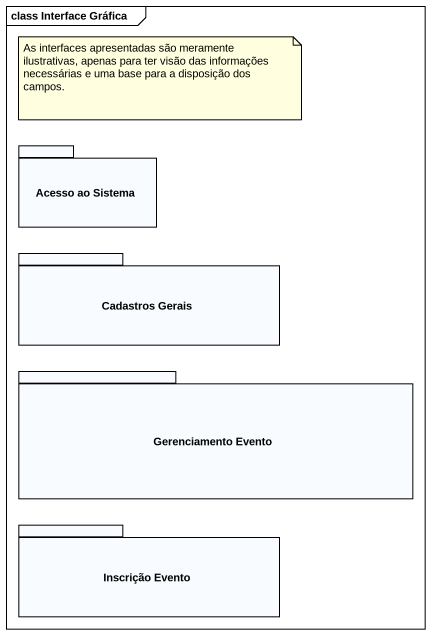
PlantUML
@startuml
mainframe class Interface Gráfica
package "Acesso ao Sistema" as Acesso_ao_Sistema {
}
package "Cadastros Gerais" as Cadastros_Gerais {
}
package "Gerenciamento Evento" as Gerenciamento_Evento {
}
package "Inscrição Evento" as Inscrição_Evento {
}
note as N1
  As interfaces apresentadas são meramente ilustrativas, apenas para ter visão das informações necessárias e uma base para a disposição dos campos.
end note
@enduml
